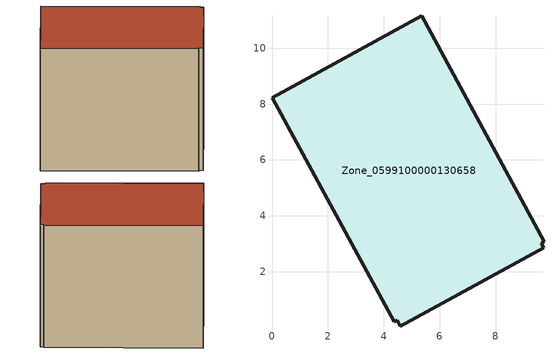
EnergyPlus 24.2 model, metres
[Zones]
Zone_0599100000130658
 floor ground (C_G): 0,8.22 5.36,11.15 9.73,3.08 9.62,3.02 9.72,2.85 4.59,0.06 4.48,0.27 4.38,0.21 z0
 wall outside (C_F): 5.36,11.15 0,8.22 4.38,0.21 4.48,0.27 4.59,0.06 9.72,2.85 9.62,3.02 9.73,3.08 5.36,11.15 z0:7.67
 roof outside (C_R): 4.48,0.27 4.59,0.06 9.72,2.85 9.62,3.02 9.73,3.08 5.36,11.15 0,8.22 4.38,0.21 z7.67
[BUILDING]
Pand.0599100000130658: North Axis=0; Terrain=City; Loads Convergence Tolerance Value=0.04; Temperature Convergence Tolerance Value=0.4; Solar Distribution=FullExterior; Maximum Number of Warmup Days=25; Minimum Number of Warmup Days=1
[Site:Location]
Rotterdam.The.Hague.AP_ZH_NLD Design_Conditions: Latitude=51.96; Longitude=4.45; Time Zone=1; Elevation=-4.5
[SITE:GROUNDTEMPERATURE:BUILDINGSURFACE]
18, 18, 18, 18, 18, 18, 18, 18, 18, 18, 18, 18
[MATERIAL] Thermal Absorptance=0.9; Solar Absorptance=0.7; Visible Absorptance=0.7
Name | Roughness | Thickness | Conductivity | Density | Specific Heat
G.TC.1965-1974 | MediumSmooth | 0.15 | 0.882353 | 540 | 1210
F.TC.1965-1974 | Rough | 0.3 | 0.697674 | 1920 | 840
R.TC.1965-1974 | MediumRough | 0.2 | 0.232558 | 1500 | 1000
[CONSTRUCTION]
C_G: G.TC.1965-1974
C_F: F.TC.1965-1974
C_R: R.TC.1965-1974
[ZONE]
Zone_0599100000130658: Type=1; Multiplier=1; Ceiling Height=Autocalculate; Volume=Autocalculate; Floor Area=autocalculate; Part of Total Floor Area=Yes
[ZONEINFILTRATION:DESIGNFLOWRATE]
Infil_Zone_0599100000130658: Zone or ZoneList or Space or SpaceList=Zone_0599100000130658; Schedule=AlwaysOn; Design Flow Rate Calculation Method=Flow/Area; Flow Rate per Floor Area=0.003; Constant Term Coefficient=1; Temperature Term Coefficient=0; Velocity Term Coefficient=0; Velocity Squared Term Coefficient=0
[HVACTEMPLATE:ZONE:IDEALLOADSAIRSYSTEM]
Zone_0599100000130658: Maximum Heating Supply Air Temperature=50; Minimum Cooling Supply Air Temperature=13; Maximum Heating Supply Air Humidity Ratio=0.0156; Minimum Cooling Supply Air Humidity Ratio=0.0077; Heating Limit=NoLimit; Cooling Limit=NoLimit; Dehumidification Control Type=ConstantSensibleHeatRatio; Cooling Sensible Heat Ratio=0.7; Dehumidification Setpoint=60; Humidification Control Type=None; Humidification Setpoint=30; Outdoor Air Method=None; Outdoor Air Flow Rate per Person=0.00944; Outdoor Air Flow Rate per Zone Floor Area=0; Outdoor Air Flow Rate per Zone=0; Demand Controlled Ventilation Type=None; Outdoor Air Economizer Type=NoEconomizer; Heat Recovery Type=None; Sensible Heat Recovery Effectiveness=0.7; Latent Heat Recovery Effectiveness=0.65
[ZONECONTROL:THERMOSTAT]
ThermostatControl_Zone_0599100000130658: Zone or ZoneList=Zone_0599100000130658; Control Type Schedule=DualSetpointControlType; Control 1=Thermostat_Zone_0599100000130658; Temperature Difference Between Cutout And Setpoint=0
[THERMOSTATSETPOINT:DUALSETPOINT]
Thermostat_Zone_0599100000130658: Heating Setpoint Temperature Schedule=HeatingSetpoint_Zone_0599100000130658; Cooling Setpoint Temperature Schedule=CoolingSetpoint_Zone_0599100000130658
[SCHEDULE:COMPACT]
HeatingSetpoint_Zone_0599100000130658: Through: 12/31, For: AllDays, Until: 24:00, 21
CoolingSetpoint_Zone_0599100000130658: Through: 12/31, For: AllDays, Until: 24:00, 24
DualSetpointControlType: Through: 12/31, For: AllDays, Until: 24:00, 4
AlwaysOn: Through: 12/31, For: AllDays, Until: 24:00, 1
